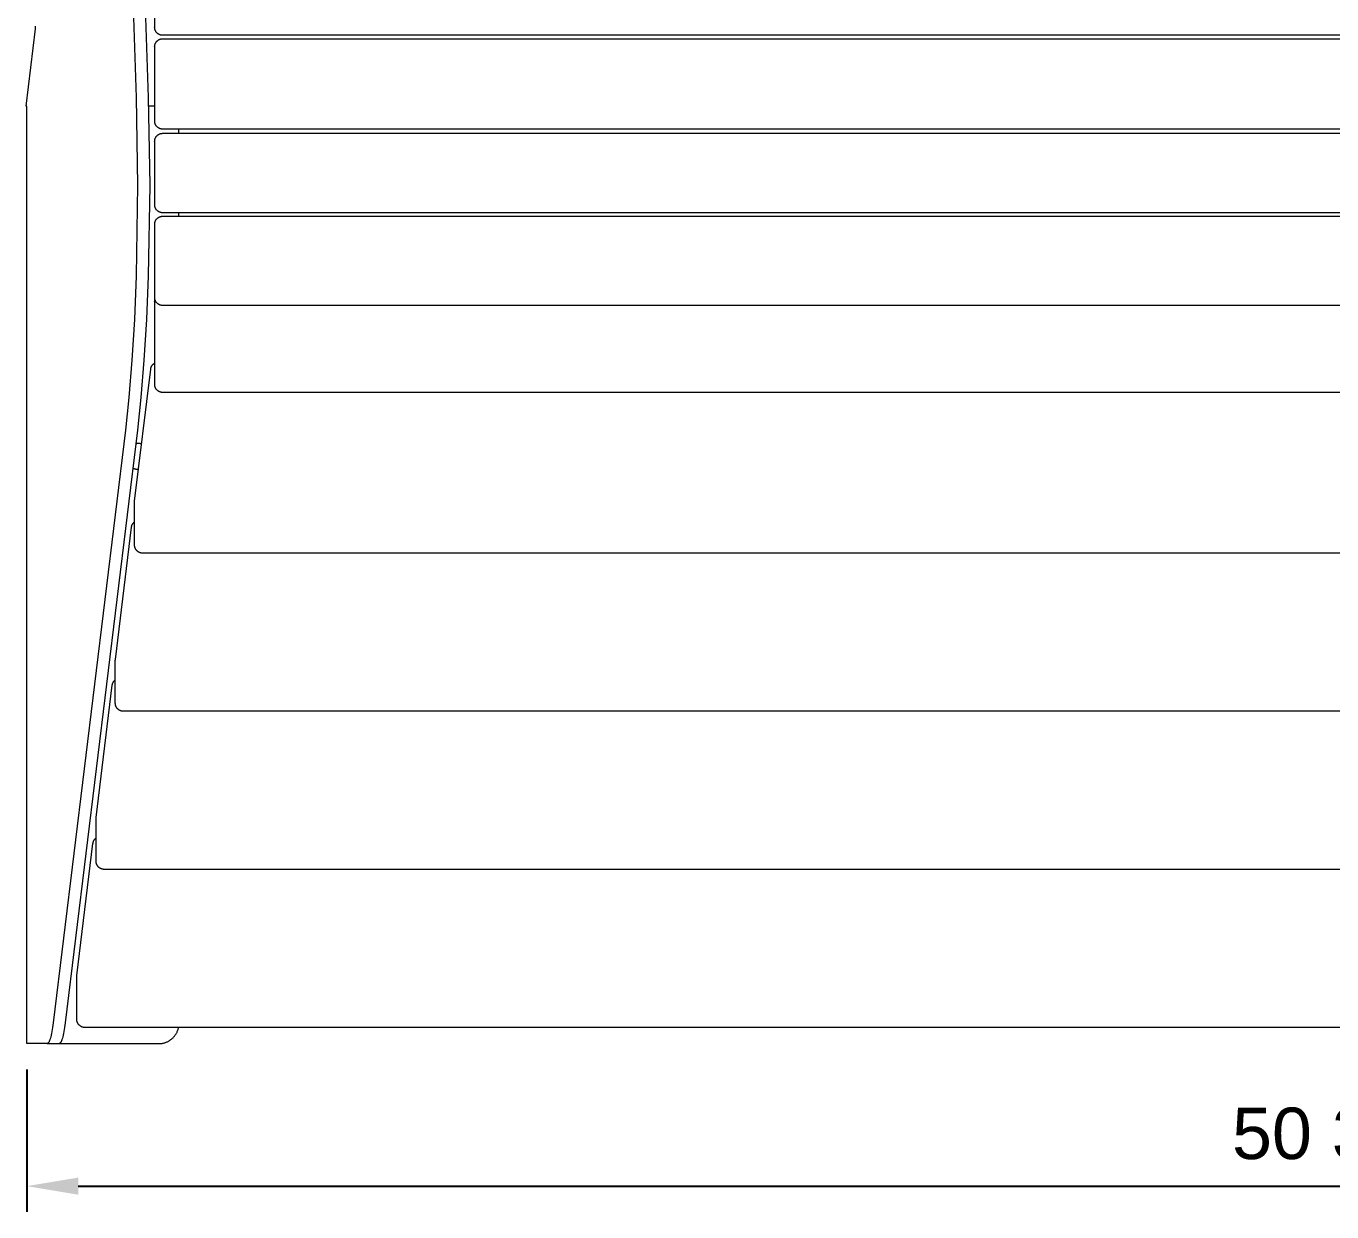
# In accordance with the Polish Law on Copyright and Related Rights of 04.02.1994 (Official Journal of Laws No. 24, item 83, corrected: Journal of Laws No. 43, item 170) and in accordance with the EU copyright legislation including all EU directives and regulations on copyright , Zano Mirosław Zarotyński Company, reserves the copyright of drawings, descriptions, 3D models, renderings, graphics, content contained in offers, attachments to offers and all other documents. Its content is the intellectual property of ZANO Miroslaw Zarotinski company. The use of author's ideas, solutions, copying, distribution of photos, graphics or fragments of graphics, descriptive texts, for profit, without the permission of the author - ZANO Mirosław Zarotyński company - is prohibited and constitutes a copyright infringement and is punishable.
# Model space of a CAD drawing. Header units: inches. Extents: x 3 to 193, y 3 to 134.
# Drawn here: x 4.42 to 29.81, y 3.45 to 26.5 of the extents above; entities that cross this region are included whole.
import ezdxf

# ---------------------------------------------------------------- set-up
doc = ezdxf.new("R2010")
doc.units = ezdxf.units.IN
doc.header["$PDSIZE"] = -1
doc.layers.add('ZANO_R', color=7, linetype='Continuous', lineweight=0)
doc.layers.add('ZANO_W', color=1, linetype='Continuous', lineweight=0)
doc.styles.get("Standard").update_dxf_attribs({"font": 'ARIALUNI.TTF'})
doc.dimstyles.new('amerykanie', dxfattribs={"dimtxt": 50, "dimasz": 50, "dimexe": 0.5, "dimexo": 0.5, "dimgap": 1, "dimtad": 1, "dimdec": 0, "dimzin": 0, "dimlunit": 5, "dimtxsty": 'Standard', "dimcen": 0.09, "dimclrd": 1, "dimclre": 1, "dimclrt": 1, "dimazin": 0, "dimtfac": 1, "dimtdec": 0, "dimtmove": 0, "dimatfit": 3, "dimfxl": 1, "dimtzin": 0, "dimarcsym": 1})

# ---------------------------------------------------------------- blocks, each defined once
blk = doc.blocks.new('*D374')
at = {"layer": 'Defpoints', "color": 0}
for p in [(4.434, 6.724), (55.182, 6.724), (55.182, 3.955)]:
    blk.add_point(p, dxfattribs=at)
at = {"layer": 'ZANO_W', "color": 1, "lineweight": -2}
for p, q in [((4.434, 6.224), (4.434, 3.455)), ((55.182, 6.224), (55.182, 3.455)), ((5.434, 3.955), (54.182, 3.955))]:
    blk.add_line(p, q, dxfattribs=at)
at = {"layer": 'ZANO_W', "color": 1}
for points in [[(5.434, 4.121), (5.434, 3.788), (4.434, 3.955)], [(54.182, 3.788), (54.182, 4.121), (55.182, 3.955)]]:
    blk.add_solid(points, dxfattribs=at)
at = {"layer": 'ZANO_W', "color": 1, "insert": (29.808, 4.974), "char_height": 1, "attachment_point": 5}
blk.add_mtext('50 3/4', dxfattribs=at)

msp = doc.modelspace()

# ---------------------------------------------------------------- linework, layer by layer
at = {"layer": 'ZANO_R'}
for p, q in [((6.32024, 32.5047), (6.56167, 25.11128)), ((6.55464, 32.5047), (6.79607, 25.11128)), ((6.9203, 26.78344), (6.9203, 26.47996)), ((4.42132, 24.9474), (4.60433, 26.44915)), ((4.60275, 26.47908), (4.603, 26.48658)), ((4.60275, 26.47158), (4.60275, 26.47908)), ((4.60302, 26.46409), (4.60275, 26.47158)), ((4.603, 26.48658), (4.60351, 26.49406)), ((4.60355, 26.45661), (4.60302, 26.46409)), ((4.60351, 26.49406), (4.60429, 26.50152)), ((4.60433, 26.44915), (4.60355, 26.45661)), ((6.92039, 26.47458), (6.9203, 26.47996)), ((6.92067, 26.46921), (6.92039, 26.47458)), ((6.92112, 26.46386), (6.92067, 26.46921)), ((6.92177, 26.45852), (6.92112, 26.46386)), ((6.92259, 26.45321), (6.92177, 26.45852)), ((6.92359, 26.44792), (6.92259, 26.45321)), ((6.92478, 26.44268), (6.92359, 26.44792)), ((6.92614, 26.43748), (6.92478, 26.44268)), ((6.92768, 26.43233), (6.92614, 26.43748)), ((6.92939, 26.42723), (6.92768, 26.43233)), ((6.93128, 26.4222), (6.92939, 26.42723)), ((6.93333, 26.41723), (6.93128, 26.4222)), ((6.93556, 26.41234), (6.93333, 26.41723)), ((6.93795, 26.40752), (6.93556, 26.41234)), ((6.9405, 26.40279), (6.93795, 26.40752)), ((6.94322, 26.39815), (6.9405, 26.40279)), ((6.92768, 26.14639), (6.92939, 26.15149)), ((6.92939, 26.15149), (6.93128, 26.15652)), ((6.93128, 26.15652), (6.93333, 26.16149)), ((6.93333, 26.16149), (6.93556, 26.16638)), ((6.93556, 26.16638), (6.93795, 26.1712)), ((6.93795, 26.1712), (6.9405, 26.17593)), ((6.9405, 26.17593), (6.94322, 26.18057)), ((6.94609, 26.39361), (6.94322, 26.39815)), ((6.94322, 26.18057), (6.94609, 26.18511)), ((6.94912, 26.38916), (6.94609, 26.39361)), ((6.94609, 26.18511), (6.94912, 26.18956)), ((6.95229, 26.38483), (6.94912, 26.38916)), ((6.94912, 26.18956), (6.95229, 26.19389)), ((6.95561, 26.3806), (6.95229, 26.38483)), ((6.95229, 26.19389), (6.95561, 26.19812)), ((6.95907, 26.37649), (6.95561, 26.3806)), ((6.95561, 26.19812), (6.95907, 26.20223)), ((6.96268, 26.3725), (6.95907, 26.37649)), ((6.95907, 26.20223), (6.96268, 26.20622)), ((6.96641, 26.36863), (6.96268, 26.3725)), ((6.96268, 26.20622), (6.96641, 26.21009)), ((6.97028, 26.36489), (6.96641, 26.36863)), ((6.96641, 26.21009), (6.97028, 26.21383)), ((6.97427, 26.36129), (6.97028, 26.36489)), ((6.97028, 26.21383), (6.97427, 26.21743)), ((6.97838, 26.35783), (6.97427, 26.36129)), ((6.97427, 26.21743), (6.97838, 26.22089)), ((6.98261, 26.35451), (6.97838, 26.35783)), ((6.97838, 26.22089), (6.98261, 26.22421)), ((6.98695, 26.35133), (6.98261, 26.35451)), ((6.98261, 26.22421), (6.98695, 26.22739)), ((6.99139, 26.34831), (6.98695, 26.35133)), ((6.98695, 26.22739), (6.99139, 26.23041)), ((6.99594, 26.34544), (6.99139, 26.34831)), ((6.99139, 26.23041), (6.99594, 26.23328)), ((7.00058, 26.34272), (6.99594, 26.34544)), ((6.99594, 26.23328), (7.00058, 26.236)), ((7.00531, 26.34017), (7.00058, 26.34272)), ((7.00058, 26.236), (7.00531, 26.23855)), ((7.01012, 26.33778), (7.00531, 26.34017)), ((7.00531, 26.23855), (7.01012, 26.24094)), ((7.01501, 26.33555), (7.01012, 26.33778)), ((7.01012, 26.24094), (7.01501, 26.24317)), ((7.01998, 26.33349), (7.01501, 26.33555)), ((7.01501, 26.24317), (7.01998, 26.24523)), ((7.02502, 26.33161), (7.01998, 26.33349)), ((7.01998, 26.24523), (7.02502, 26.24711)), ((7.03011, 26.32989), (7.02502, 26.33161)), ((7.02502, 26.24711), (7.03011, 26.24883)), ((7.03526, 26.32835), (7.03011, 26.32989)), ((7.03011, 26.24883), (7.03526, 26.25036)), ((7.04046, 26.32699), (7.03526, 26.32835)), ((7.03526, 26.25036), (7.04046, 26.25173)), ((7.04571, 26.32581), (7.04046, 26.32699)), ((7.04046, 26.25173), (7.04571, 26.25291)), ((7.05099, 26.32481), (7.04571, 26.32581)), ((7.04571, 26.25291), (7.05099, 26.25391)), ((7.0563, 26.32398), (7.05099, 26.32481)), ((7.05099, 26.25391), (7.0563, 26.25474)), ((7.06164, 26.32334), (7.0563, 26.32398)), ((7.0563, 26.25474), (7.06164, 26.25538)), ((7.06699, 26.32288), (7.06164, 26.32334)), ((7.06164, 26.25538), (7.06699, 26.25584)), ((7.07236, 26.32261), (7.06699, 26.32288)), ((7.06699, 26.25584), (7.07236, 26.25611)), ((7.07774, 26.32252), (7.07236, 26.32261)), ((7.07236, 26.25611), (7.07774, 26.2562)), ((52.53839, 26.32252), (7.07774, 26.32252)), ((7.07774, 26.2562), (52.53839, 26.2562)), ((6.9203, 26.09876), (6.92039, 26.10414)), ((6.9203, 26.09876), (6.9203, 24.95674)), ((6.92039, 26.10414), (6.92067, 26.10951)), ((6.92067, 26.10951), (6.92112, 26.11486)), ((6.92112, 26.11486), (6.92177, 26.1202)), ((6.92177, 26.1202), (6.92259, 26.12551)), ((6.92259, 26.12551), (6.92359, 26.1308)), ((6.92359, 26.1308), (6.92478, 26.13604)), ((6.92478, 26.13604), (6.92614, 26.14124)), ((6.92614, 26.14124), (6.92768, 26.14639)), ((4.43661, 24.9474), (4.42132, 24.9474)), ((4.43406, 6.72422), (4.43406, 24.9474)), ((6.56167, 25.11128), (6.58945, 23.41002)), ((6.79607, 25.11128), (6.82385, 23.41002)), ((6.9203, 24.9474), (6.80115, 24.9474)), ((6.9203, 24.95674), (6.9203, 24.65663)), ((6.92039, 24.65126), (6.9203, 24.65663)), ((6.92067, 24.64589), (6.92039, 24.65126)), ((6.92112, 24.64053), (6.92067, 24.64589)), ((6.92177, 24.6352), (6.92112, 24.64053)), ((6.92259, 24.62988), (6.92177, 24.6352)), ((6.92359, 24.6246), (6.92259, 24.62988)), ((6.92478, 24.61936), (6.92359, 24.6246)), ((6.92614, 24.61416), (6.92478, 24.61936)), ((6.92768, 24.60901), (6.92614, 24.61416)), ((6.92939, 24.60391), (6.92768, 24.60901)), ((6.93128, 24.59888), (6.92939, 24.60391)), ((6.93333, 24.59391), (6.93128, 24.59888)), ((6.93556, 24.58902), (6.93333, 24.59391)), ((6.93795, 24.5842), (6.93556, 24.58902)), ((6.9405, 24.57947), (6.93795, 24.5842)), ((6.94322, 24.57483), (6.9405, 24.57947)), ((6.94609, 24.57029), (6.94322, 24.57483)), ((6.94912, 24.56584), (6.94609, 24.57029)), ((6.95229, 24.5615), (6.94912, 24.56584)), ((6.95561, 24.55728), (6.95229, 24.5615)), ((6.95907, 24.55316), (6.95561, 24.55728)), ((6.96268, 24.54917), (6.95907, 24.55316)), ((6.96641, 24.54531), (6.96268, 24.54917)), ((6.96268, 24.36805), (6.96641, 24.37192)), ((6.97028, 24.54157), (6.96641, 24.54531)), ((6.96641, 24.37192), (6.97028, 24.37566)), ((6.97427, 24.53797), (6.97028, 24.54157)), ((6.97028, 24.37566), (6.97427, 24.37926)), ((6.97838, 24.53451), (6.97427, 24.53797)), ((6.97427, 24.37926), (6.97838, 24.38272)), ((6.98261, 24.53119), (6.97838, 24.53451)), ((6.97838, 24.38272), (6.98261, 24.38604)), ((6.98695, 24.52801), (6.98261, 24.53119)), ((6.98261, 24.38604), (6.98695, 24.38922)), ((6.99139, 24.52499), (6.98695, 24.52801)), ((6.98695, 24.38922), (6.99139, 24.39224)), ((6.99594, 24.52212), (6.99139, 24.52499)), ((6.99139, 24.39224), (6.99594, 24.39511)), ((7.00058, 24.5194), (6.99594, 24.52212)), ((6.99594, 24.39511), (7.00058, 24.39783)), ((7.00531, 24.51685), (7.00058, 24.5194)), ((7.00058, 24.39783), (7.00531, 24.40038)), ((7.01012, 24.51446), (7.00531, 24.51685)), ((7.00531, 24.40038), (7.01012, 24.40277)), ((7.01501, 24.51223), (7.01012, 24.51446)), ((7.01012, 24.40277), (7.01501, 24.405)), ((7.01998, 24.51017), (7.01501, 24.51223)), ((7.01501, 24.405), (7.01998, 24.40706)), ((7.02502, 24.50829), (7.01998, 24.51017)), ((7.01998, 24.40706), (7.02502, 24.40894)), ((7.03011, 24.50657), (7.02502, 24.50829)), ((7.02502, 24.40894), (7.03011, 24.41066)), ((7.03526, 24.50503), (7.03011, 24.50657)), ((7.03011, 24.41066), (7.03526, 24.41219)), ((7.04046, 24.50367), (7.03526, 24.50503)), ((7.03526, 24.41219), (7.04046, 24.41356)), ((7.04571, 24.50249), (7.04046, 24.50367)), ((7.04046, 24.41356), (7.04571, 24.41474)), ((7.05099, 24.50148), (7.04571, 24.50249)), ((7.04571, 24.41474), (7.05099, 24.41574)), ((7.0563, 24.50066), (7.05099, 24.50148)), ((7.05099, 24.41574), (7.0563, 24.41657)), ((7.06164, 24.50002), (7.0563, 24.50066)), ((7.0563, 24.41657), (7.06164, 24.41721)), ((7.06699, 24.49956), (7.06164, 24.50002)), ((7.06164, 24.41721), (7.06699, 24.41767)), ((7.07236, 24.49929), (7.06699, 24.49956)), ((7.06699, 24.41767), (7.07236, 24.41794)), ((7.07774, 24.4992), (7.07236, 24.49929)), ((7.07236, 24.41794), (7.07774, 24.41803)), ((52.53839, 24.4992), (7.07774, 24.4992)), ((7.07774, 24.41803), (52.53839, 24.41803)), ((7.39262, 24.41803), (7.39262, 24.4992)), ((6.9203, 24.26059), (6.92039, 24.26597)), ((6.9203, 24.26059), (6.9203, 23.08086)), ((6.92039, 24.26597), (6.92067, 24.27134)), ((6.92067, 24.27134), (6.92112, 24.27669)), ((6.92112, 24.27669), (6.92177, 24.28203)), ((6.92177, 24.28203), (6.92259, 24.28734)), ((6.92259, 24.28734), (6.92359, 24.29263)), ((6.92359, 24.29263), (6.92478, 24.29787)), ((6.92478, 24.29787), (6.92614, 24.30307)), ((6.92614, 24.30307), (6.92768, 24.30822)), ((6.92768, 24.30822), (6.92939, 24.31332)), ((6.92939, 24.31332), (6.93128, 24.31835)), ((6.93128, 24.31835), (6.93333, 24.32332)), ((6.93333, 24.32332), (6.93556, 24.32821)), ((6.93556, 24.32821), (6.93795, 24.33303)), ((6.93795, 24.33303), (6.9405, 24.33776)), ((6.9405, 24.33776), (6.94322, 24.3424)), ((6.94322, 24.3424), (6.94609, 24.34694)), ((6.94609, 24.34694), (6.94912, 24.35139)), ((6.94912, 24.35139), (6.95229, 24.35572)), ((6.95229, 24.35572), (6.95561, 24.35995)), ((6.95561, 24.35995), (6.95907, 24.36406)), ((6.95907, 24.36406), (6.96268, 24.36805)), ((6.58945, 23.41002), (6.56167, 21.64768)), ((6.82385, 23.41002), (6.79607, 21.64768)), ((6.9203, 23.08086), (6.9203, 23.03078)), ((6.92039, 23.02541), (6.9203, 23.03078)), ((6.92067, 23.02004), (6.92039, 23.02541)), ((6.92112, 23.01468), (6.92067, 23.02004)), ((6.92177, 23.00934), (6.92112, 23.01468)), ((6.92259, 23.00403), (6.92177, 23.00934)), ((6.92359, 22.99875), (6.92259, 23.00403)), ((6.92478, 22.9935), (6.92359, 22.99875)), ((6.92614, 22.9883), (6.92478, 22.9935)), ((6.92768, 22.98315), (6.92614, 22.9883)), ((6.92939, 22.97806), (6.92768, 22.98315)), ((6.93128, 22.97302), (6.92939, 22.97806)), ((6.93333, 22.96806), (6.93128, 22.97302)), ((6.93556, 22.96316), (6.93333, 22.96806)), ((6.93795, 22.95835), (6.93556, 22.96316)), ((6.9405, 22.95362), (6.93795, 22.95835)), ((6.94322, 22.94898), (6.9405, 22.95362)), ((6.94609, 22.94443), (6.94322, 22.94898)), ((6.94912, 22.93999), (6.94609, 22.94443)), ((6.95229, 22.93565), (6.94912, 22.93999)), ((6.95561, 22.93142), (6.95229, 22.93565)), ((6.95907, 22.92731), (6.95561, 22.93142)), ((6.96268, 22.92332), (6.95907, 22.92731)), ((6.96641, 22.91945), (6.96268, 22.92332)), ((6.97028, 22.91572), (6.96641, 22.91945)), ((6.97427, 22.91212), (6.97028, 22.91572)), ((6.97838, 22.90865), (6.97427, 22.91212)), ((6.98261, 22.90533), (6.97838, 22.90865)), ((6.98695, 22.90216), (6.98261, 22.90533)), ((6.99139, 22.89913), (6.98695, 22.90216)), ((6.99594, 22.89626), (6.99139, 22.89913)), ((7.00058, 22.89355), (6.99594, 22.89626)), ((7.00531, 22.89099), (7.00058, 22.89355)), ((7.01012, 22.8886), (7.00531, 22.89099)), ((7.01501, 22.88637), (7.01012, 22.8886)), ((7.01998, 22.88432), (7.01501, 22.88637)), ((7.02502, 22.88243), (7.01998, 22.88432)), ((7.03011, 22.88072), (7.02502, 22.88243)), ((7.03526, 22.87918), (7.03011, 22.88072)), ((7.04046, 22.87782), (7.03526, 22.87918)), ((7.04571, 22.87663), (7.04046, 22.87782)), ((7.05099, 22.87563), (7.04571, 22.87663)), ((7.0563, 22.87481), (7.05099, 22.87563)), ((7.06164, 22.87417), (7.0563, 22.87481)), ((7.06699, 22.87371), (7.06164, 22.87417)), ((7.07236, 22.87343), (7.06699, 22.87371)), ((7.07774, 22.87334), (7.07236, 22.87343)), ((52.53839, 22.87334), (7.07774, 22.87334)), ((7.39262, 22.80697), (7.39262, 22.87334)), ((6.9203, 22.64953), (6.92039, 22.65491)), ((6.9203, 22.64953), (6.9203, 22.37849)), ((6.92039, 22.65491), (6.92067, 22.66028)), ((6.92067, 22.66028), (6.92112, 22.66563)), ((6.92112, 22.66563), (6.92177, 22.67097)), ((6.92177, 22.67097), (6.92259, 22.67628)), ((6.92259, 22.67628), (6.92359, 22.68156)), ((6.92359, 22.68156), (6.92478, 22.68681)), ((6.92478, 22.68681), (6.92614, 22.69201)), ((6.92614, 22.69201), (6.92768, 22.69716)), ((6.92768, 22.69716), (6.92939, 22.70226)), ((6.92939, 22.70226), (6.93128, 22.70729)), ((6.93128, 22.70729), (6.93333, 22.71226)), ((6.93333, 22.71226), (6.93556, 22.71715)), ((6.93556, 22.71715), (6.93795, 22.72197)), ((6.93795, 22.72197), (6.9405, 22.7267)), ((6.9405, 22.7267), (6.94322, 22.73134)), ((6.94322, 22.73134), (6.94609, 22.73588)), ((6.94609, 22.73588), (6.94912, 22.74033)), ((6.94912, 22.74033), (6.95229, 22.74466)), ((6.95229, 22.74466), (6.95561, 22.74889)), ((6.95561, 22.74889), (6.95907, 22.753)), ((6.95907, 22.753), (6.96268, 22.75699)), ((6.96268, 22.75699), (6.96641, 22.76086)), ((6.96641, 22.76086), (6.97028, 22.7646)), ((6.97028, 22.7646), (6.97427, 22.7682)), ((6.97427, 22.7682), (6.97838, 22.77166)), ((6.97838, 22.77166), (6.98261, 22.77498)), ((6.98261, 22.77498), (6.98695, 22.77816)), ((6.98695, 22.77816), (6.99139, 22.78118)), ((6.99139, 22.78118), (6.99594, 22.78405)), ((6.99594, 22.78405), (7.00058, 22.78677)), ((7.00058, 22.78677), (7.00531, 22.78932)), ((7.00531, 22.78932), (7.01012, 22.79171)), ((7.01012, 22.79171), (7.01501, 22.79394)), ((7.01501, 22.79394), (7.01998, 22.796)), ((7.01998, 22.796), (7.02502, 22.79788)), ((7.02502, 22.79788), (7.03011, 22.7996)), ((7.03011, 22.7996), (7.03526, 22.80113)), ((7.03526, 22.80113), (7.04046, 22.8025)), ((7.04046, 22.8025), (7.04571, 22.80368)), ((7.04571, 22.80368), (7.05099, 22.80468)), ((7.05099, 22.80468), (7.0563, 22.80551)), ((7.0563, 22.80551), (7.06164, 22.80615)), ((7.06164, 22.80615), (7.06699, 22.80661)), ((7.06699, 22.80661), (7.07236, 22.80688)), ((7.07236, 22.80688), (7.07774, 22.80697)), ((7.07774, 22.80697), (52.53839, 22.80697)), ((6.9203, 22.37849), (6.9203, 21.22922)), ((6.56167, 21.64768), (6.52648, 20.80112)), ((6.79607, 21.64768), (6.76088, 20.80112)), ((6.92039, 21.22384), (6.9203, 21.22922)), ((6.9203, 21.14386), (6.92039, 21.14926)), ((6.9203, 21.14386), (6.9203, 20.57117)), ((6.92067, 21.21847), (6.92039, 21.22384)), ((6.92039, 21.14926), (6.92067, 21.15465)), ((6.92112, 21.21312), (6.92067, 21.21847)), ((6.92067, 21.15465), (6.92113, 21.16004)), ((6.92177, 21.20778), (6.92112, 21.21312)), ((6.92113, 21.16004), (6.92178, 21.1654)), ((6.92259, 21.20247), (6.92177, 21.20778)), ((6.92178, 21.1654), (6.92261, 21.17074)), ((6.92359, 21.19719), (6.92259, 21.20247)), ((6.92261, 21.17074), (6.92362, 21.17605)), ((6.92478, 21.19194), (6.92359, 21.19719)), ((6.92362, 21.17605), (6.92482, 21.18131)), ((6.92614, 21.18674), (6.92478, 21.19194)), ((6.92482, 21.18131), (6.92619, 21.18654)), ((6.92768, 21.18159), (6.92614, 21.18674)), ((6.92939, 21.1765), (6.92768, 21.18159)), ((6.93128, 21.17146), (6.92939, 21.1765)), ((6.93333, 21.16649), (6.93128, 21.17146)), ((6.93556, 21.1616), (6.93333, 21.16649)), ((6.93795, 21.15679), (6.93556, 21.1616)), ((6.9405, 21.15206), (6.93795, 21.15679)), ((6.94322, 21.14742), (6.9405, 21.15206)), ((6.94609, 21.14287), (6.94322, 21.14742)), ((6.94912, 21.13843), (6.94609, 21.14287)), ((6.95229, 21.13409), (6.94912, 21.13843)), ((6.95561, 21.12986), (6.95229, 21.13409)), ((6.95907, 21.12575), (6.95561, 21.12986)), ((6.96268, 21.12176), (6.95907, 21.12575)), ((6.96641, 21.11789), (6.96268, 21.12176)), ((6.97028, 21.11416), (6.96641, 21.11789)), ((6.97427, 21.11055), (6.97028, 21.11416)), ((6.97838, 21.10709), (6.97427, 21.11055)), ((6.98261, 21.10377), (6.97838, 21.10709)), ((6.98695, 21.1006), (6.98261, 21.10377)), ((6.99139, 21.09757), (6.98695, 21.1006)), ((6.99594, 21.0947), (6.99139, 21.09757)), ((7.00058, 21.09199), (6.99594, 21.0947)), ((7.00531, 21.08943), (7.00058, 21.09199)), ((7.01012, 21.08704), (7.00531, 21.08943)), ((7.01501, 21.08481), (7.01012, 21.08704)), ((7.01998, 21.08276), (7.01501, 21.08481)), ((7.02502, 21.08087), (7.01998, 21.08276)), ((7.03011, 21.07916), (7.02502, 21.08087)), ((7.03526, 21.07762), (7.03011, 21.07916)), ((7.04046, 21.07626), (7.03526, 21.07762)), ((7.04571, 21.07507), (7.04046, 21.07626)), ((7.05099, 21.07407), (7.04571, 21.07507)), ((7.0563, 21.07325), (7.05099, 21.07407)), ((7.06164, 21.0726), (7.0563, 21.07325)), ((7.06699, 21.07215), (7.06164, 21.0726)), ((7.07236, 21.07187), (7.06699, 21.07215)), ((7.07774, 21.07178), (7.07236, 21.07187)), ((52.53839, 21.07178), (7.07774, 21.07178)), ((6.52648, 20.80112), (6.47834, 20.00748)), ((6.76088, 20.80112), (6.71274, 20.00748)), ((6.9203, 20.57117), (6.9203, 19.53855)), ((6.47834, 20.00748), (6.41898, 19.28526)), ((6.53135, 17.26587), (6.84456, 19.83594)), ((6.71274, 20.00748), (6.65338, 19.28526)), ((6.84456, 19.83594), (6.8453, 19.84121)), ((6.8453, 19.84121), (6.84621, 19.84645)), ((6.84621, 19.84645), (6.84729, 19.85166)), ((6.84729, 19.85166), (6.84856, 19.85683)), ((6.84856, 19.85683), (6.84999, 19.86195)), ((6.84999, 19.86195), (6.8516, 19.86702)), ((6.8516, 19.86702), (6.85338, 19.87203)), ((6.85338, 19.87203), (6.85533, 19.87698)), ((6.85533, 19.87698), (6.85744, 19.88187)), ((6.85744, 19.88187), (6.85972, 19.88668)), ((6.85972, 19.88668), (6.86216, 19.8914)), ((6.86216, 19.8914), (6.86475, 19.89605)), ((6.86475, 19.89605), (6.86751, 19.9006)), ((6.86751, 19.9006), (6.87041, 19.90506)), ((6.87041, 19.90506), (6.87346, 19.90942)), ((6.87346, 19.90942), (6.87666, 19.91367)), ((6.87666, 19.91367), (6.88, 19.91781)), ((6.88, 19.91781), (6.88348, 19.92183)), ((6.88348, 19.92183), (6.8871, 19.92574)), ((6.8871, 19.92574), (6.89084, 19.92952)), ((6.89084, 19.92952), (6.89471, 19.93317)), ((6.89471, 19.93317), (6.8987, 19.93669)), ((6.8987, 19.93669), (6.9028, 19.94008)), ((6.9028, 19.94008), (6.90702, 19.94332)), ((6.90702, 19.94332), (6.91135, 19.94642)), ((6.91135, 19.94642), (6.91577, 19.94937)), ((6.91577, 19.94937), (6.9203, 19.95216)), ((6.92039, 19.53317), (6.9203, 19.53855)), ((6.92067, 19.5278), (6.92039, 19.53317)), ((6.92112, 19.52245), (6.92067, 19.5278)), ((6.92177, 19.51711), (6.92112, 19.52245)), ((6.92259, 19.5118), (6.92177, 19.51711)), ((6.92359, 19.50651), (6.92259, 19.5118)), ((6.92478, 19.50127), (6.92359, 19.50651)), ((6.92614, 19.49607), (6.92478, 19.50127)), ((6.92768, 19.49092), (6.92614, 19.49607)), ((6.92939, 19.48582), (6.92768, 19.49092)), ((6.93128, 19.48079), (6.92939, 19.48582)), ((6.93333, 19.47582), (6.93128, 19.48079)), ((6.93556, 19.47093), (6.93333, 19.47582)), ((6.93795, 19.46611), (6.93556, 19.47093)), ((6.9405, 19.46138), (6.93795, 19.46611)), ((6.94322, 19.45674), (6.9405, 19.46138)), ((6.94609, 19.4522), (6.94322, 19.45674)), ((6.94912, 19.44775), (6.94609, 19.4522)), ((6.95229, 19.44342), (6.94912, 19.44775)), ((6.95561, 19.43919), (6.95229, 19.44342)), ((6.95907, 19.43508), (6.95561, 19.43919)), ((6.96268, 19.43109), (6.95907, 19.43508)), ((6.96641, 19.42722), (6.96268, 19.43109)), ((6.97028, 19.42348), (6.96641, 19.42722)), ((6.97427, 19.41988), (6.97028, 19.42348)), ((6.97838, 19.41642), (6.97427, 19.41988)), ((6.98261, 19.4131), (6.97838, 19.41642)), ((6.98695, 19.40992), (6.98261, 19.4131)), ((6.99139, 19.4069), (6.98695, 19.40992)), ((6.99594, 19.40403), (6.99139, 19.4069)), ((7.00058, 19.40131), (6.99594, 19.40403)), ((7.00531, 19.39876), (7.00058, 19.40131)), ((7.01012, 19.39637), (7.00531, 19.39876)), ((7.01501, 19.39414), (7.01012, 19.39637)), ((7.01998, 19.39208), (7.01501, 19.39414)), ((7.02502, 19.3902), (7.01998, 19.39208)), ((7.03011, 19.38848), (7.02502, 19.3902)), ((7.03526, 19.38695), (7.03011, 19.38848)), ((7.04046, 19.38558), (7.03526, 19.38695)), ((7.04571, 19.3844), (7.04046, 19.38558)), ((7.05099, 19.3834), (7.04571, 19.3844)), ((7.0563, 19.38257), (7.05099, 19.3834)), ((7.06164, 19.38193), (7.0563, 19.38257)), ((7.06699, 19.38147), (7.06164, 19.38193)), ((7.07236, 19.3812), (7.06699, 19.38147)), ((7.07774, 19.38111), (7.07236, 19.3812)), ((52.53839, 19.38111), (7.07774, 19.38111)), ((6.41898, 19.28526), (6.35062, 18.6481)), ((6.65338, 19.28526), (6.58501, 18.6481)), ((6.35062, 18.6481), (4.94663, 7.12771)), ((6.58501, 18.6481), (5.18103, 7.12771)), ((6.55345, 18.38909), (6.56218, 18.39074)), ((6.56218, 18.39074), (6.57096, 18.39209)), ((6.57096, 18.39209), (6.57978, 18.39314)), ((6.57978, 18.39314), (6.58863, 18.39387)), ((6.58863, 18.39387), (6.59751, 18.3943)), ((6.59751, 18.3943), (6.60639, 18.39442)), ((6.60639, 18.39442), (6.61527, 18.39423)), ((6.61527, 18.39423), (6.62414, 18.39374)), ((6.62414, 18.39374), (6.63299, 18.39293)), ((6.63299, 18.39293), (6.64181, 18.39182)), ((6.64181, 18.39182), (6.65058, 18.39041)), ((6.65058, 18.39041), (6.65929, 18.38869)), ((6.65929, 18.38869), (6.66794, 18.38667)), ((6.50288, 17.90419), (6.49481, 17.90789)), ((6.51108, 17.90077), (6.50288, 17.90419)), ((6.5194, 17.89764), (6.51108, 17.90077)), ((6.52781, 17.8948), (6.5194, 17.89764)), ((6.53632, 17.89225), (6.52781, 17.8948)), ((6.54492, 17.89), (6.53632, 17.89225)), ((6.55359, 17.88805), (6.54492, 17.89)), ((6.56231, 17.8864), (6.55359, 17.88805)), ((6.5711, 17.88506), (6.56231, 17.8864)), ((6.57992, 17.88402), (6.5711, 17.88506)), ((6.58877, 17.88329), (6.57992, 17.88402)), ((6.59765, 17.88286), (6.58877, 17.88329)), ((6.60653, 17.88275), (6.59765, 17.88286)), ((6.53085, 17.26112), (6.53135, 17.26587)), ((6.5302, 17.24682), (6.53027, 17.25159)), ((6.5302, 16.415), (6.5302, 17.24682)), ((6.53027, 17.25159), (6.53048, 17.25636)), ((6.53048, 17.25636), (6.53085, 17.26112)), ((6.15686, 14.19296), (6.47007, 16.76303)), ((6.47007, 16.76303), (6.47082, 16.7684)), ((6.47082, 16.7684), (6.47175, 16.77374)), ((6.47175, 16.77374), (6.47287, 16.77905)), ((6.47287, 16.77905), (6.47417, 16.78432)), ((6.47417, 16.78432), (6.47565, 16.78954)), ((6.47565, 16.78954), (6.47731, 16.7947)), ((6.47731, 16.7947), (6.47914, 16.79981)), ((6.47914, 16.79981), (6.48115, 16.80484)), ((6.48115, 16.80484), (6.48334, 16.80981)), ((6.48334, 16.80981), (6.48569, 16.8147)), ((6.48569, 16.8147), (6.48821, 16.8195)), ((6.48821, 16.8195), (6.49089, 16.82422)), ((6.49089, 16.82422), (6.49374, 16.82883)), ((6.49374, 16.82883), (6.49674, 16.83335)), ((6.49674, 16.83335), (6.4999, 16.83776)), ((6.4999, 16.83776), (6.5032, 16.84207)), ((6.5032, 16.84207), (6.50665, 16.84625)), ((6.50665, 16.84625), (6.51025, 16.85031)), ((6.51025, 16.85031), (6.51398, 16.85425)), ((6.51398, 16.85425), (6.51785, 16.85806)), ((6.51785, 16.85806), (6.52184, 16.86173)), ((6.52184, 16.86173), (6.52596, 16.86526)), ((6.52596, 16.86526), (6.5302, 16.86864)), ((6.53029, 16.40963), (6.5302, 16.415)), ((6.53056, 16.40426), (6.53029, 16.40963)), ((6.53102, 16.3989), (6.53056, 16.40426)), ((6.53166, 16.39356), (6.53102, 16.3989)), ((6.53248, 16.38825), (6.53166, 16.39356)), ((6.53349, 16.38297), (6.53248, 16.38825)), ((6.53467, 16.37772), (6.53349, 16.38297)), ((6.53603, 16.37252), (6.53467, 16.37772)), ((6.53757, 16.36737), (6.53603, 16.37252)), ((6.53929, 16.36228), (6.53757, 16.36737)), ((6.54117, 16.35724), (6.53929, 16.36228)), ((6.54323, 16.35228), (6.54117, 16.35724)), ((6.54546, 16.34738), (6.54323, 16.35228)), ((6.54785, 16.34257), (6.54546, 16.34738)), ((6.5504, 16.33784), (6.54785, 16.34257)), ((6.55312, 16.3332), (6.5504, 16.33784)), ((6.55599, 16.32865), (6.55312, 16.3332)), ((6.55901, 16.32421), (6.55599, 16.32865)), ((6.56219, 16.31987), (6.55901, 16.32421)), ((6.56551, 16.31564), (6.56219, 16.31987)), ((6.56897, 16.31153), (6.56551, 16.31564)), ((6.57257, 16.30754), (6.56897, 16.31153)), ((6.57631, 16.30367), (6.57257, 16.30754)), ((6.58017, 16.29994), (6.57631, 16.30367)), ((6.58417, 16.29634), (6.58017, 16.29994)), ((6.58828, 16.29287), (6.58417, 16.29634)), ((6.5925, 16.28955), (6.58828, 16.29287)), ((6.59684, 16.28638), (6.5925, 16.28955)), ((6.60129, 16.28335), (6.59684, 16.28638)), ((6.60583, 16.28048), (6.60129, 16.28335)), ((6.61047, 16.27777), (6.60583, 16.28048)), ((6.6152, 16.27521), (6.61047, 16.27777)), ((6.62002, 16.27282), (6.6152, 16.27521)), ((6.62491, 16.2706), (6.62002, 16.27282)), ((6.62988, 16.26854), (6.62491, 16.2706)), ((6.63491, 16.26665), (6.62988, 16.26854)), ((6.64001, 16.26494), (6.63491, 16.26665)), ((6.64516, 16.2634), (6.64001, 16.26494)), ((6.65036, 16.26204), (6.64516, 16.2634)), ((6.6556, 16.26085), (6.65036, 16.26204)), ((6.66088, 16.25985), (6.6556, 16.26085)), ((6.6662, 16.25903), (6.66088, 16.25985)), ((6.67153, 16.25839), (6.6662, 16.25903)), ((6.67689, 16.25793), (6.67153, 16.25839)), ((6.68226, 16.25765), (6.67689, 16.25793)), ((6.68764, 16.25756), (6.68226, 16.25765)), ((52.92849, 16.25756), (6.68764, 16.25756)), ((6.1557, 14.17391), (6.15577, 14.17868)), ((6.1557, 13.34209), (6.1557, 14.17391)), ((6.15577, 14.17868), (6.15599, 14.18345)), ((6.15599, 14.18345), (6.15635, 14.18821)), ((6.15635, 14.18821), (6.15686, 14.19296)), ((6.09838, 13.70614), (6.09968, 13.71141)), ((6.09968, 13.71141), (6.10116, 13.71663)), ((6.10116, 13.71663), (6.10282, 13.72179)), ((6.10282, 13.72179), (6.10465, 13.72689)), ((6.10465, 13.72689), (6.10666, 13.73193)), ((6.10666, 13.73193), (6.10884, 13.7369)), ((6.10884, 13.7369), (6.1112, 13.74179)), ((6.1112, 13.74179), (6.11372, 13.74659)), ((6.11372, 13.74659), (6.1164, 13.7513)), ((6.1164, 13.7513), (6.11924, 13.75592)), ((6.11924, 13.75592), (6.12225, 13.76044)), ((6.12225, 13.76044), (6.1254, 13.76485)), ((6.1254, 13.76485), (6.12871, 13.76915)), ((6.12871, 13.76915), (6.13216, 13.77334)), ((6.13216, 13.77334), (6.13575, 13.7774)), ((6.13575, 13.7774), (6.13949, 13.78134)), ((6.13949, 13.78134), (6.14335, 13.78514)), ((6.14335, 13.78514), (6.14735, 13.78882)), ((6.14735, 13.78882), (6.15146, 13.79235)), ((6.15146, 13.79235), (6.1557, 13.79573)), ((5.78236, 11.12005), (6.09558, 13.69012)), ((6.09558, 13.69012), (6.09633, 13.69549)), ((6.09633, 13.69549), (6.09726, 13.70083)), ((6.09726, 13.70083), (6.09838, 13.70614)), ((6.15579, 13.33671), (6.1557, 13.34209)), ((6.15607, 13.33135), (6.15579, 13.33671)), ((6.15653, 13.32599), (6.15607, 13.33135)), ((6.15717, 13.32065), (6.15653, 13.32599)), ((6.15799, 13.31534), (6.15717, 13.32065)), ((6.15899, 13.31006), (6.15799, 13.31534)), ((6.16018, 13.30481), (6.15899, 13.31006)), ((6.16154, 13.29961), (6.16018, 13.30481)), ((6.16308, 13.29446), (6.16154, 13.29961)), ((6.16479, 13.28937), (6.16308, 13.29446)), ((6.16668, 13.28433), (6.16479, 13.28937)), ((6.16874, 13.27937), (6.16668, 13.28433)), ((6.17096, 13.27447), (6.16874, 13.27937)), ((6.17335, 13.26966), (6.17096, 13.27447)), ((6.17591, 13.26493), (6.17335, 13.26966)), ((6.17862, 13.26029), (6.17591, 13.26493)), ((6.18149, 13.25574), (6.17862, 13.26029)), ((6.18452, 13.2513), (6.18149, 13.25574)), ((6.18769, 13.24696), (6.18452, 13.2513)), ((6.19101, 13.24273), (6.18769, 13.24696)), ((6.19448, 13.23862), (6.19101, 13.24273)), ((6.19808, 13.23463), (6.19448, 13.23862)), ((6.20181, 13.23076), (6.19808, 13.23463)), ((6.20568, 13.22703), (6.20181, 13.23076)), ((6.20967, 13.22343), (6.20568, 13.22703)), ((6.21378, 13.21996), (6.20967, 13.22343)), ((6.21801, 13.21664), (6.21378, 13.21996)), ((6.22235, 13.21347), (6.21801, 13.21664)), ((6.22679, 13.21044), (6.22235, 13.21347)), ((6.23134, 13.20757), (6.22679, 13.21044)), ((6.23598, 13.20486), (6.23134, 13.20757)), ((6.24071, 13.2023), (6.23598, 13.20486)), ((6.24552, 13.19991), (6.24071, 13.2023)), ((6.25042, 13.19768), (6.24552, 13.19991)), ((6.25538, 13.19563), (6.25042, 13.19768)), ((6.26042, 13.19374), (6.25538, 13.19563)), ((6.26551, 13.19203), (6.26042, 13.19374)), ((6.27066, 13.19049), (6.26551, 13.19203)), ((6.27587, 13.18913), (6.27066, 13.19049)), ((6.28111, 13.18794), (6.27587, 13.18913)), ((6.28639, 13.18694), (6.28111, 13.18794)), ((6.2917, 13.18612), (6.28639, 13.18694)), ((6.29704, 13.18548), (6.2917, 13.18612)), ((6.3024, 13.18502), (6.29704, 13.18548)), ((6.30777, 13.18474), (6.3024, 13.18502)), ((6.31314, 13.18465), (6.30777, 13.18474)), ((53.30299, 13.18465), (6.31314, 13.18465)), ((5.78121, 11.101), (5.78128, 11.10577)), ((5.78121, 10.26918), (5.78121, 11.101)), ((5.78128, 11.10577), (5.7815, 11.11054)), ((5.7815, 11.11054), (5.78186, 11.1153)), ((5.78186, 11.1153), (5.78236, 11.12005)), ((5.73217, 10.65902), (5.73435, 10.66399)), ((5.73435, 10.66399), (5.7367, 10.66888)), ((5.7367, 10.66888), (5.73922, 10.67368)), ((5.73922, 10.67368), (5.74191, 10.67839)), ((5.74191, 10.67839), (5.74475, 10.68301)), ((5.74475, 10.68301), (5.74775, 10.68753)), ((5.74775, 10.68753), (5.75091, 10.69194)), ((5.75091, 10.69194), (5.75421, 10.69624)), ((5.75421, 10.69624), (5.75767, 10.70043)), ((5.75767, 10.70043), (5.76126, 10.70449)), ((5.76126, 10.70449), (5.76499, 10.70843)), ((5.76499, 10.70843), (5.76886, 10.71223)), ((5.76886, 10.71223), (5.77285, 10.7159)), ((5.77285, 10.7159), (5.77697, 10.71944)), ((5.77697, 10.71944), (5.78121, 10.72282)), ((5.40787, 8.04713), (5.72108, 10.61721)), ((5.72108, 10.61721), (5.72183, 10.62258)), ((5.72183, 10.62258), (5.72277, 10.62792)), ((5.72277, 10.62792), (5.72388, 10.63323)), ((5.72388, 10.63323), (5.72518, 10.6385)), ((5.72518, 10.6385), (5.72666, 10.64372)), ((5.72666, 10.64372), (5.72832, 10.64888)), ((5.72832, 10.64888), (5.73016, 10.65398)), ((5.73016, 10.65398), (5.73217, 10.65902)), ((5.7813, 10.2638), (5.78121, 10.26918)), ((5.78158, 10.25844), (5.7813, 10.2638)), ((5.78203, 10.25308), (5.78158, 10.25844)), ((5.78267, 10.24774), (5.78203, 10.25308)), ((5.7835, 10.24243), (5.78267, 10.24774)), ((5.7845, 10.23715), (5.7835, 10.24243)), ((5.78568, 10.2319), (5.7845, 10.23715)), ((5.78705, 10.2267), (5.78568, 10.2319)), ((5.78859, 10.22155), (5.78705, 10.2267)), ((5.7903, 10.21646), (5.78859, 10.22155)), ((5.79219, 10.21142), (5.7903, 10.21646)), ((5.79424, 10.20646), (5.79219, 10.21142)), ((5.79647, 10.20156), (5.79424, 10.20646)), ((5.79886, 10.19675), (5.79647, 10.20156)), ((5.80141, 10.19202), (5.79886, 10.19675)), ((5.80413, 10.18738), (5.80141, 10.19202)), ((5.807, 10.18283), (5.80413, 10.18738)), ((5.81002, 10.17839), (5.807, 10.18283)), ((5.8132, 10.17405), (5.81002, 10.17839)), ((5.81652, 10.16982), (5.8132, 10.17405)), ((5.81998, 10.16571), (5.81652, 10.16982)), ((5.82359, 10.16172), (5.81998, 10.16571)), ((5.82732, 10.15785), (5.82359, 10.16172)), ((5.83119, 10.15412), (5.82732, 10.15785)), ((5.83518, 10.15052), (5.83119, 10.15412)), ((5.83929, 10.14705), (5.83518, 10.15052)), ((5.84352, 10.14373), (5.83929, 10.14705)), ((5.84786, 10.14056), (5.84352, 10.14373)), ((5.8523, 10.13753), (5.84786, 10.14056)), ((5.85684, 10.13466), (5.8523, 10.13753)), ((5.86149, 10.13195), (5.85684, 10.13466)), ((5.86622, 10.12939), (5.86149, 10.13195)), ((5.87103, 10.127), (5.86622, 10.12939)), ((5.87592, 10.12477), (5.87103, 10.127)), ((5.88089, 10.12272), (5.87592, 10.12477)), ((5.88592, 10.12083), (5.88089, 10.12272)), ((5.89102, 10.11912), (5.88592, 10.12083)), ((5.89617, 10.11758), (5.89102, 10.11912)), ((5.90137, 10.11622), (5.89617, 10.11758)), ((5.90662, 10.11503), (5.90137, 10.11622)), ((5.9119, 10.11403), (5.90662, 10.11503)), ((5.91721, 10.11321), (5.9119, 10.11403)), ((5.92255, 10.11257), (5.91721, 10.11321)), ((5.9279, 10.11211), (5.92255, 10.11257)), ((5.93327, 10.11183), (5.9279, 10.11211)), ((5.93865, 10.11174), (5.93327, 10.11183)), ((53.67748, 10.11174), (5.93865, 10.11174)), ((5.40671, 8.02809), (5.40679, 8.03286)), ((5.40671, 7.19627), (5.40671, 8.02809)), ((5.40679, 8.03286), (5.407, 8.03763)), ((5.407, 8.03763), (5.40737, 8.04239)), ((5.40737, 8.04239), (5.40787, 8.04713)), ((4.94663, 7.12771), (4.93464, 7.03837)), ((5.18103, 7.12771), (5.16904, 7.03837)), ((5.40681, 7.19089), (5.40671, 7.19627)), ((5.40708, 7.18553), (5.40681, 7.19089)), ((5.40754, 7.18017), (5.40708, 7.18553)), ((5.40818, 7.17483), (5.40754, 7.18017)), ((5.409, 7.16952), (5.40818, 7.17483)), ((5.41001, 7.16424), (5.409, 7.16952)), ((5.41119, 7.15899), (5.41001, 7.16424)), ((5.41255, 7.15379), (5.41119, 7.15899)), ((5.41409, 7.14864), (5.41255, 7.15379)), ((5.41581, 7.14355), (5.41409, 7.14864)), ((5.41769, 7.13851), (5.41581, 7.14355)), ((5.41975, 7.13355), (5.41769, 7.13851)), ((5.42197, 7.12865), (5.41975, 7.13355)), ((5.42437, 7.12384), (5.42197, 7.12865)), ((5.42692, 7.11911), (5.42437, 7.12384)), ((5.42963, 7.11447), (5.42692, 7.11911)), ((5.43251, 7.10992), (5.42963, 7.11447)), ((5.43553, 7.10548), (5.43251, 7.10992)), ((4.8998, 6.85686), (4.89217, 6.82909)), ((4.90724, 6.88767), (4.8998, 6.85686)), ((4.91447, 6.92138), (4.90724, 6.88767)), ((4.92146, 6.95785), (4.91447, 6.92138)), ((4.93464, 7.03837), (4.92146, 6.95785)), ((5.13419, 6.85686), (5.12657, 6.82909)), ((5.14164, 6.88767), (5.13419, 6.85686)), ((5.14887, 6.92138), (5.14164, 6.88767)), ((5.15586, 6.95785), (5.14887, 6.92138)), ((5.16904, 7.03837), (5.15586, 6.95785)), ((5.43871, 7.10114), (5.43553, 7.10548)), ((5.44203, 7.09691), (5.43871, 7.10114)), ((5.44549, 7.0928), (5.44203, 7.09691)), ((5.44909, 7.08881), (5.44549, 7.0928)), ((5.45283, 7.08494), (5.44909, 7.08881)), ((5.45669, 7.08121), (5.45283, 7.08494)), ((5.46068, 7.0776), (5.45669, 7.08121)), ((5.4648, 7.07414), (5.46068, 7.0776)), ((5.46902, 7.07082), (5.4648, 7.07414)), ((5.47336, 7.06765), (5.46902, 7.07082)), ((5.47781, 7.06462), (5.47336, 7.06765)), ((5.48235, 7.06175), (5.47781, 7.06462)), ((5.48699, 7.05904), (5.48235, 7.06175)), ((5.49172, 7.05648), (5.48699, 7.05904)), ((5.49654, 7.05409), (5.49172, 7.05648)), ((5.50143, 7.05186), (5.49654, 7.05409)), ((5.5064, 7.04981), (5.50143, 7.05186)), ((5.51143, 7.04792), (5.5064, 7.04981)), ((5.51653, 7.04621), (5.51143, 7.04792)), ((5.52168, 7.04467), (5.51653, 7.04621)), ((5.52688, 7.04331), (5.52168, 7.04467)), ((5.53212, 7.04212), (5.52688, 7.04331)), ((5.5374, 7.04112), (5.53212, 7.04212)), ((5.54272, 7.0403), (5.5374, 7.04112)), ((5.54805, 7.03966), (5.54272, 7.0403)), ((5.55341, 7.0392), (5.54805, 7.03966)), ((5.55878, 7.03892), (5.55341, 7.0392)), ((5.56415, 7.03883), (5.55878, 7.03892)), ((54.05197, 7.03883), (5.56415, 7.03883)), ((7.28713, 6.84966), (7.29614, 6.85967)), ((7.29614, 6.85967), (7.30479, 6.86999)), ((7.30479, 6.86999), (7.31309, 6.88059)), ((7.31309, 6.88059), (7.32102, 6.89148)), ((7.32102, 6.89148), (7.32858, 6.90263)), ((7.32858, 6.90263), (7.33575, 6.91403)), ((7.33575, 6.91403), (7.34252, 6.92567)), ((7.34252, 6.92567), (7.3489, 6.93753)), ((7.3489, 6.93753), (7.35486, 6.94961)), ((7.35486, 6.94961), (7.36041, 6.96188)), ((7.36041, 6.96188), (7.36553, 6.97433)), ((7.36553, 6.97433), (7.37023, 6.98696)), ((7.37023, 6.98696), (7.37448, 6.99973)), ((7.37448, 6.99973), (7.37831, 7.01265)), ((7.37831, 7.01265), (7.38168, 7.02568)), ((7.38168, 7.02568), (7.38461, 7.03883)), ((4.43729, 6.72422), (4.43414, 6.72422)), ((4.82792, 6.72422), (4.43729, 6.72422)), ((4.82842, 6.72423), (4.82792, 6.72422)), ((4.82792, 6.72422), (5.06232, 6.72422)), ((4.82892, 6.72425), (4.82842, 6.72423)), ((4.82943, 6.72428), (4.82892, 6.72425)), ((4.82993, 6.72432), (4.82943, 6.72428)), ((4.83043, 6.72438), (4.82993, 6.72432)), ((4.83094, 6.72445), (4.83043, 6.72438)), ((4.83144, 6.72453), (4.83094, 6.72445)), ((4.83194, 6.72462), (4.83144, 6.72453)), ((4.83245, 6.72472), (4.83194, 6.72462)), ((4.83295, 6.72484), (4.83245, 6.72472)), ((4.83346, 6.72497), (4.83295, 6.72484)), ((4.83396, 6.72512), (4.83346, 6.72497)), ((4.83447, 6.72527), (4.83396, 6.72512)), ((4.83497, 6.72544), (4.83447, 6.72527)), ((4.83548, 6.72562), (4.83497, 6.72544)), ((4.83598, 6.72581), (4.83548, 6.72562)), ((4.83649, 6.72602), (4.83598, 6.72581)), ((4.837, 6.72624), (4.83649, 6.72602)), ((4.8375, 6.72647), (4.837, 6.72624)), ((4.83801, 6.72671), (4.8375, 6.72647)), ((4.83852, 6.72697), (4.83801, 6.72671)), ((4.83902, 6.72724), (4.83852, 6.72697)), ((4.83953, 6.72752), (4.83902, 6.72724)), ((4.84004, 6.72782), (4.83953, 6.72752)), ((4.84054, 6.72812), (4.84004, 6.72782)), ((4.84105, 6.72844), (4.84054, 6.72812)), ((4.84207, 6.72912), (4.84105, 6.72844)), ((4.84308, 6.72985), (4.84207, 6.72912)), ((4.8441, 6.73063), (4.84308, 6.72985)), ((4.84511, 6.73147), (4.8441, 6.73063)), ((4.84613, 6.73235), (4.84511, 6.73147)), ((4.84715, 6.73329), (4.84613, 6.73235)), ((4.84816, 6.73428), (4.84715, 6.73329)), ((4.84918, 6.73531), (4.84816, 6.73428)), ((4.8502, 6.73641), (4.84918, 6.73531)), ((4.85121, 6.73755), (4.8502, 6.73641)), ((4.85223, 6.73874), (4.85121, 6.73755)), ((4.85325, 6.73999), (4.85223, 6.73874)), ((4.85427, 6.74129), (4.85325, 6.73999)), ((4.85528, 6.74264), (4.85427, 6.74129)), ((4.8563, 6.74405), (4.85528, 6.74264)), ((4.85833, 6.74701), (4.8563, 6.74405)), ((4.86036, 6.75018), (4.85833, 6.74701)), ((4.86238, 6.75356), (4.86036, 6.75018)), ((4.86441, 6.75715), (4.86238, 6.75356)), ((4.86643, 6.76095), (4.86441, 6.75715)), ((4.86844, 6.76496), (4.86643, 6.76095)), ((4.87046, 6.76917), (4.86844, 6.76496)), ((4.87246, 6.7736), (4.87046, 6.76917)), ((4.87646, 6.78306), (4.87246, 6.7736)), ((4.88043, 6.79335), (4.87646, 6.78306)), ((4.88438, 6.80446), (4.88043, 6.79335)), ((4.88829, 6.81637), (4.88438, 6.80446)), ((4.89217, 6.82909), (4.88829, 6.81637)), ((5.06282, 6.72423), (5.06232, 6.72422)), ((5.06232, 6.72422), (6.99902, 6.72422)), ((5.06332, 6.72425), (5.06282, 6.72423)), ((5.06382, 6.72428), (5.06332, 6.72425)), ((5.06433, 6.72432), (5.06382, 6.72428)), ((5.06483, 6.72438), (5.06433, 6.72432)), ((5.06533, 6.72445), (5.06483, 6.72438)), ((5.06584, 6.72453), (5.06533, 6.72445)), ((5.06634, 6.72462), (5.06584, 6.72453)), ((5.06685, 6.72472), (5.06634, 6.72462)), ((5.06735, 6.72484), (5.06685, 6.72472)), ((5.06786, 6.72497), (5.06735, 6.72484)), ((5.06836, 6.72512), (5.06786, 6.72497)), ((5.06887, 6.72527), (5.06836, 6.72512)), ((5.06937, 6.72544), (5.06887, 6.72527)), ((5.06988, 6.72562), (5.06937, 6.72544)), ((5.07038, 6.72581), (5.06988, 6.72562)), ((5.07089, 6.72602), (5.07038, 6.72581)), ((5.07139, 6.72624), (5.07089, 6.72602)), ((5.0719, 6.72647), (5.07139, 6.72624)), ((5.07241, 6.72671), (5.0719, 6.72647)), ((5.07291, 6.72697), (5.07241, 6.72671)), ((5.07342, 6.72724), (5.07291, 6.72697)), ((5.07393, 6.72752), (5.07342, 6.72724)), ((5.07443, 6.72782), (5.07393, 6.72752)), ((5.07494, 6.72812), (5.07443, 6.72782)), ((5.07545, 6.72844), (5.07494, 6.72812)), ((5.07646, 6.72912), (5.07545, 6.72844)), ((5.07748, 6.72985), (5.07646, 6.72912)), ((5.0785, 6.73063), (5.07748, 6.72985)), ((5.07951, 6.73147), (5.0785, 6.73063)), ((5.08053, 6.73235), (5.07951, 6.73147)), ((5.08155, 6.73329), (5.08053, 6.73235)), ((5.08256, 6.73428), (5.08155, 6.73329)), ((5.08358, 6.73531), (5.08256, 6.73428)), ((5.0846, 6.73641), (5.08358, 6.73531)), ((5.08561, 6.73755), (5.0846, 6.73641)), ((5.08663, 6.73874), (5.08561, 6.73755)), ((5.08765, 6.73999), (5.08663, 6.73874)), ((5.08866, 6.74129), (5.08765, 6.73999)), ((5.08968, 6.74264), (5.08866, 6.74129)), ((5.0907, 6.74405), (5.08968, 6.74264)), ((5.09273, 6.74701), (5.0907, 6.74405)), ((5.09476, 6.75018), (5.09273, 6.74701)), ((5.09678, 6.75356), (5.09476, 6.75018)), ((5.09881, 6.75715), (5.09678, 6.75356)), ((5.10083, 6.76095), (5.09881, 6.75715)), ((5.10284, 6.76496), (5.10083, 6.76095)), ((5.10485, 6.76917), (5.10284, 6.76496)), ((5.10686, 6.7736), (5.10485, 6.76917)), ((5.11086, 6.78306), (5.10686, 6.7736)), ((5.11483, 6.79335), (5.11086, 6.78306)), ((5.11878, 6.80446), (5.11483, 6.79335)), ((5.12269, 6.81637), (5.11878, 6.80446)), ((5.12657, 6.82909), (5.12269, 6.81637)), ((6.99902, 6.72422), (7.01248, 6.72445)), ((7.01248, 6.72445), (7.02593, 6.72514)), ((7.02593, 6.72514), (7.03935, 6.72629)), ((7.03935, 6.72629), (7.05272, 6.7279)), ((7.05272, 6.7279), (7.06603, 6.72997)), ((7.06603, 6.72997), (7.07926, 6.73249)), ((7.07926, 6.73249), (7.0924, 6.73546)), ((7.0924, 6.73546), (7.10542, 6.73888)), ((7.10542, 6.73888), (7.11833, 6.74274)), ((7.11833, 6.74274), (7.13109, 6.74704)), ((7.13109, 6.74704), (7.1437, 6.75178)), ((7.1437, 6.75178), (7.15613, 6.75694)), ((7.15613, 6.75694), (7.16839, 6.76253)), ((7.16839, 6.76253), (7.18044, 6.76853)), ((7.18044, 6.76853), (7.19229, 6.77494)), ((7.19229, 6.77494), (7.20391, 6.78175)), ((7.20391, 6.78175), (7.21528, 6.78896)), ((7.21528, 6.78896), (7.22641, 6.79655)), ((7.22641, 6.79655), (7.23727, 6.80452)), ((7.23727, 6.80452), (7.24784, 6.81285)), ((7.24784, 6.81285), (7.25813, 6.82154)), ((7.25813, 6.82154), (7.26812, 6.83058)), ((7.26812, 6.83058), (7.27779, 6.83996)), ((7.27779, 6.83996), (7.28713, 6.84966))]:
    msp.add_line(p, q, dxfattribs=at)

# ---------------------------------------------------------------- dimensions: what is measured, and where the dimension line sits
at = {"layer": 'ZANO_W'}
dim = msp.add_linear_dim(base=(55.18206, 3.95463), p1=(4.43406, 6.72422), p2=(55.18206, 6.72422), dimstyle='amerykanie', override={"dimtxt": 1, "dimasz": 1, "dimgap": 0.5, "dimdec": 4, "dimaunit": 1, "dimadec": 1, "dimtdec": 4, "dimtmove": 1, "dimfrac": 2}, dxfattribs=at)
dim.commit()
dim.dimension.update_dxf_attribs({"geometry": '*D374', "text_midpoint": (29.80806, 4.97373)})

doc.saveas('drawing.dxf')
